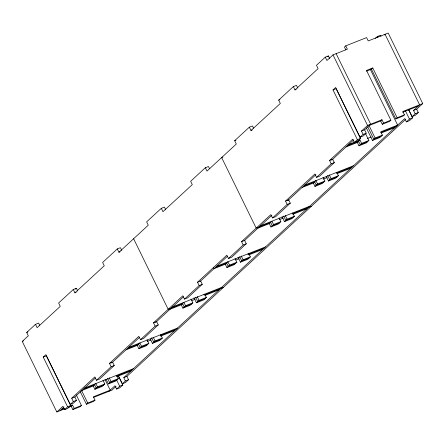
<?xml version="1.0" encoding="UTF-8"?>
<svg xmlns="http://www.w3.org/2000/svg" width="445" height="445" viewBox="0 0 445 445"><rect width="100%" height="100%" fill="white"/><g stroke="black" fill="none" stroke-linecap="round" stroke-linejoin="round"><path stroke-width="0.67" d="M64.325 408.994L56.815 411.964L22.25 341.41L28.341 335.797L26.7 332.454L35.505 324.338L38.626 323.098L39.722 325.328M77.775 291.052L76.407 288.265L73.286 289.5L58.612 303.028L60.247 306.371L37.141 327.676L35.505 324.338M121.785 250.468L120.423 247.681L117.296 248.916L102.628 262.444L104.264 265.787L74.921 292.843L73.286 289.5M165.796 209.884L164.433 207.097L161.312 208.338L146.639 221.866L148.274 225.209L118.937 252.259L117.296 248.916M209.539 168.744L208.449 166.513L205.323 167.754L190.655 181.282L192.29 184.625L162.948 211.681L161.312 208.338M205.323 167.754L206.964 171.097L236.312 144.035L234.671 140.698L249.345 127.17L252.471 125.929L253.561 128.16M249.345 127.17L250.98 130.507L280.328 103.457L278.687 100.114L293.361 86.586L296.481 85.345L297.85 88.132M329.762 58.712L328.393 55.925L325.273 57.16L316.467 65.276L318.103 68.619L294.996 89.929L293.361 86.586M75.394 289.2L76.407 288.265M327.414 56.827L328.393 55.925M408.744 109.782L412.092 116.623L415.174 113.787L413.539 110.443L416.659 109.203L422.75 103.59L388.185 33.036L368.226 40.94L366.591 37.597L345.765 45.841L347.4 49.184L332.999 54.891L326.908 60.503L325.273 57.16M345.765 45.841L344.441 47.059L345.81 49.846M375.38 38.348L377.332 36.546L380.458 35.305L381.003 36.418M384.18 35.083L385.059 34.271L419.624 104.831L413.539 110.443M56.815 411.964L62.906 406.352L64.542 409.695L67.623 406.852L43.243 357.09L45.885 354.654L70.266 404.416L73.386 403.181L76.468 400.339L74.832 396.996L95.425 378.005M70.266 404.416L73.342 401.579L71.706 398.236L94.813 376.926L96.454 380.269L111.122 366.741L109.487 363.404L138.829 336.348L140.47 339.685L155.138 326.157L153.503 322.82L182.839 295.764L184.48 299.107L199.149 285.579L197.513 282.236L226.855 255.18L228.491 258.523L243.165 244.995L241.529 241.652L270.877 214.596L272.512 217.939L287.186 204.411L285.545 201.068L314.893 174.012L316.529 177.355L331.202 163.827L329.561 160.484L352.668 139.179L354.309 142.517L357.391 139.68L333.01 89.918L335.652 87.481L360.033 137.244L363.153 136.009L366.235 133.166L364.6 129.823L370.685 124.211L336.12 53.65M371.442 69.181L372.765 67.963L397.14 117.725L395.822 118.943L371.442 69.181L366.446 71.161M360.033 137.244L363.109 134.401L361.474 131.058L367.564 125.446L381.966 119.744L383.601 123.087L382.283 124.3L380.647 120.962L381.966 119.744M59.942 410.729L63.997 406.986M111.662 363.042L139.424 337.438M155.678 322.458L183.435 296.859M200.2 281.401L227.44 256.287M244.216 240.817L271.884 215.308M287.715 200.706L315.9 174.724M331.731 160.122L353.786 139.791M43.243 357.09L46.369 355.855L70.744 405.618L67.668 408.454L64.542 409.695M109.487 363.404L112.613 362.163L114.248 365.506L99.574 379.034L96.454 380.269M153.503 322.82L156.623 321.579L158.264 324.922L143.59 338.45L140.47 339.685M197.513 282.236L200.639 281.001L202.275 284.338L187.601 297.866L184.48 299.107M241.529 241.652L244.65 240.417L246.291 243.754L231.617 257.282L228.491 258.523M285.545 201.068L288.672 199.827L290.307 203.17L275.639 216.698L272.512 217.939M329.561 160.484L332.688 159.249L334.323 162.586L319.655 176.114L316.529 177.355M333.01 89.918L336.136 88.683L360.511 138.44L357.43 141.282L354.309 142.517M71.222 406.263L72.541 405.045L74.176 408.388L72.858 409.606L71.222 406.263L68.714 407.253M93.228 385.971L95.87 383.534L97.505 386.877L94.863 389.314L93.228 385.971L81.947 390.437M358.954 145.81L361.596 143.373L359.961 140.036L357.318 142.467L358.954 145.81L366.246 142.923L368.883 140.492L365.534 133.645M141.521 346.293L139.886 342.95L137.244 345.387L138.879 348.73L141.521 346.293L148.808 343.406L146.984 339.674M185.543 305.709L183.902 302.366L181.26 304.803L182.895 308.146L185.543 305.709L192.83 302.822L191 299.09M229.553 265.125L227.918 261.782L225.276 264.219L226.917 267.562L229.553 265.125L236.846 262.238L235.016 258.506M273.564 224.541L271.928 221.198L269.292 223.635L270.927 226.978L273.564 224.541L280.856 221.655L279.026 217.922M317.58 183.957L315.944 180.62L313.302 183.051L314.938 186.394L317.58 183.957L324.872 181.071L323.042 177.344M76.284 394.926L81.468 405.501L80.145 406.719L72.858 409.606M102.967 380.258L104.792 383.991L102.155 386.427L94.863 389.314M148.808 343.406L146.171 345.843L138.879 348.73M192.83 302.822L190.182 305.259L182.895 308.146M236.846 262.238L234.204 264.675L226.917 267.562M280.856 221.655L278.22 224.091L270.927 226.978M324.872 181.071L322.23 183.507L314.938 186.394M372.765 67.963L366.513 70.438L390.894 120.2L389.57 121.413L382.283 124.3M203.849 294.929L204.728 294.117L206.363 297.46L203.721 299.897L196.434 302.784L193.992 297.811M247.865 254.345L248.744 253.533L250.379 256.876L247.743 259.313L240.45 262.2L238.014 257.221M80.3 391.8L86.391 404.244L87.715 403.025L95.002 400.138L93.367 396.795L110.199 390.132L104.998 379.513M106.266 379.596L108.402 383.952L111.044 381.515L118.331 378.628L116.696 375.285M150.282 339.012L152.418 343.368L155.055 340.931L162.347 338.044L160.712 334.701M196.434 302.784L199.076 300.347L206.363 297.46M240.45 262.2L243.092 259.763L250.379 256.876M282.03 216.637L284.466 221.616L287.103 219.185L294.39 216.298L292.754 212.955M326.346 176.682L328.477 181.032L331.119 178.601L338.406 175.714L336.77 172.371M366.396 128.01L372.493 140.448L375.135 138.017L382.422 135.13L380.786 131.787L397.619 125.117L370.179 69.109M95.002 400.138L93.684 401.357L86.391 404.244M118.331 378.628L115.689 381.065L108.402 383.952M162.347 338.044L159.705 340.481L152.418 343.368M294.39 216.298L291.753 218.729L284.466 221.616M338.406 175.714L335.764 178.145L328.477 181.032M382.422 135.13L379.78 137.566L372.493 140.448M422.75 103.59L402.792 111.495L404.427 114.838L403.109 116.056L395.822 118.943M108.88 391.35L114.966 385.732L116.607 389.075L119.727 387.84L122.809 384.997L118.242 375.669M118.364 375.714L122.331 383.801L125.407 380.959L123.771 377.616L404.733 118.559L406.374 121.902L409.495 120.662L412.576 117.825L408.616 109.737M116.062 386.366L112.001 390.109L93.294 397.519M123.771 377.616L126.897 376.381L405.818 119.204M116.607 389.075L119.688 386.232L122.809 384.997M406.374 121.902L409.456 119.06L412.576 117.825M126.897 376.381L128.533 379.724L125.451 382.561L122.331 383.801M416.659 109.203L418.3 112.546L415.218 115.389L412.092 116.623M294.996 89.929L296.248 89.434M278.687 100.114L279.938 99.619M250.98 130.507L252.232 130.018M234.671 140.698L235.922 140.203M222.889 157.068L221.638 157.563L256.203 228.124L270.61 222.417L272.251 225.76M369.367 125.429L380.647 120.962M402.719 112.218L418.306 106.043M361.474 131.058L364.6 129.823M383.601 123.087L390.894 120.2M397.14 117.725L404.427 114.838M363.109 134.401L366.235 133.166M415.174 113.787L418.3 112.546M357.391 139.68L360.511 138.44M348.68 144.503L359.961 140.036M347.356 145.721L358.637 141.254L360.278 144.592L367.564 141.705M380.709 132.51L396.3 126.336M346.032 146.939L358.27 142.094M367.281 138.523L371.147 136.993M381.259 132.988L394.976 127.554M361.596 143.373L368.883 140.492M381.104 136.348L373.811 139.235L367.72 126.792M331.202 163.827L334.323 162.586M118.937 252.259L120.183 251.764M304.664 185.087L353.603 165.701M303.345 186.305L314.621 181.833L316.261 185.176L323.548 182.289M336.698 173.094L352.284 166.919M302.016 187.523L314.253 182.678M323.27 179.107L327.131 177.577M336.793 173.75L350.96 168.138M337.088 176.932L329.795 179.819L327.665 175.464M287.186 204.411L290.307 203.17M74.921 292.843L76.173 292.348M260.648 225.671L309.587 206.285M292.682 213.678L311.394 206.269M258.005 228.101L269.598 223.512M279.26 219.685L283.12 218.156M292.782 214.334L306.95 208.722M272.245 225.76L279.538 222.873M293.077 217.51L285.785 220.397L283.649 216.047M243.165 244.995L246.291 243.754M26.7 332.454L27.952 331.959M22.25 341.41L23.502 340.915M216.637 266.249L265.576 246.869M215.319 267.467L226.6 263.001L228.235 266.344L235.522 263.457M248.672 254.256L264.258 248.088M226.227 263.841L213.989 268.685L213.383 267.439M235.889 260.014L239.104 258.74M248.766 254.918L262.939 249.306M249.061 258.094L241.774 260.981L239.638 256.626M199.149 285.579L202.275 284.338M172.621 306.833L221.56 287.453M204.65 294.846L223.362 287.437M169.979 309.269L182.211 304.425M191.873 300.598L195.094 299.324M204.75 295.497L218.918 289.89M191.511 304.041L184.213 306.928L182.578 303.585L168.171 309.292L133.606 238.731M205.045 298.678L197.752 301.565L195.616 297.21M155.138 326.157L158.264 324.922M128.605 347.417L177.549 328.037M127.281 348.635L138.562 344.169L140.203 347.512L147.49 344.625M160.634 335.43L176.22 329.255M125.963 349.853L137.555 345.264M147.212 341.437L151.078 339.908M160.562 336.153L174.902 330.474M161.023 339.262L153.736 342.149L151.606 337.794M111.122 366.741L114.248 365.506M84.589 388.001L133.533 368.621M83.265 389.219L94.546 384.753L96.187 388.096L103.474 385.209M116.618 376.008L132.21 369.839M116.546 376.737L130.886 371.058M97.505 386.877L104.792 383.991M117.013 379.846L109.72 382.733L107.59 378.378M71.706 398.236L74.832 396.996M73.342 401.579L76.468 400.339M125.407 380.959L128.533 379.724M67.623 406.852L70.744 405.618M61.26 409.511L64.392 408.271M69.409 406.285L72.541 405.045M74.176 408.388L81.468 405.501M377.332 36.546L377.883 37.658M405.49 110.972L409.456 119.06M369.039 125.573L375.135 138.017M332.999 54.891L367.564 125.446M329.289 174.868L331.119 178.601M285.273 215.452L287.103 219.185M241.262 256.031L243.092 259.763M197.246 296.615L199.076 300.347M153.23 337.199L155.055 340.931M116.64 380.013L119.688 386.232M109.214 377.783L111.044 381.515M81.619 390.582L87.715 403.025"/></g></svg>
